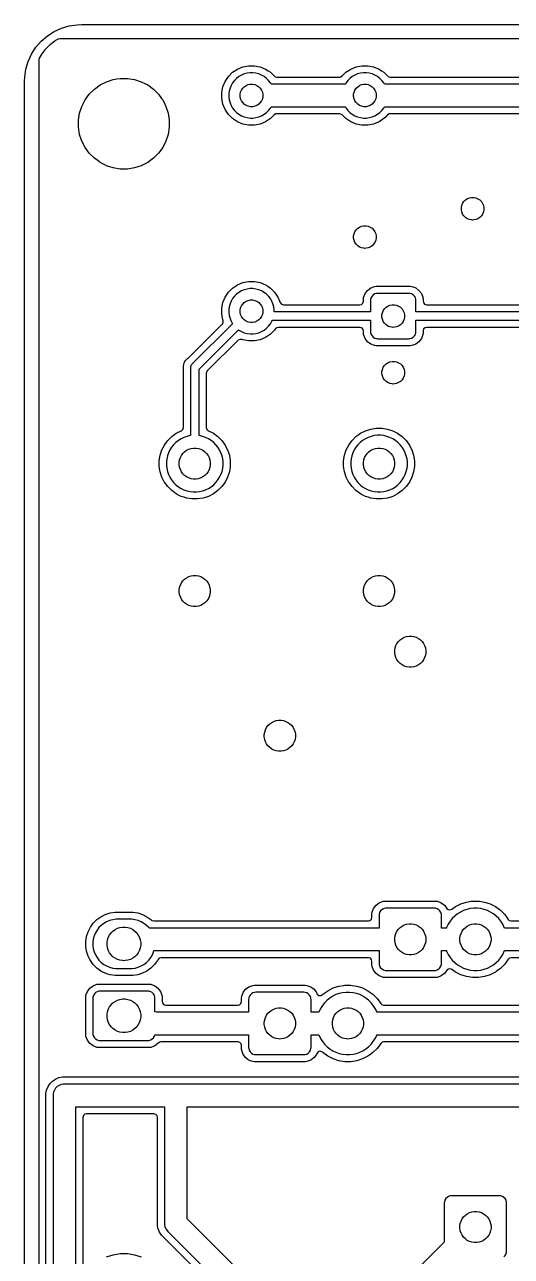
# Model space of a CAD drawing. Header units: millimetres. Extents: x 0 to 90, y 0 to 72.
# Drawn here: x 0 to 17.16, y 28.5 to 72 of the extents above; entities that cross this region are included whole.
import ezdxf

# ---------------------------------------------------------------- set-up
doc = ezdxf.new("R2010")
doc.units = ezdxf.units.MM
doc.layers.add('ABLATE', color=1, linetype='CONTINUOUS')

msp = doc.modelspace()

# ---------------------------------------------------------------- linework, layer by layer
at = {"layer": 'ABLATE'}
for points in [[(0, 2), (0, 70), (0.0025, 70.1429), (0.0432, 70.4257), (0.1237, 70.6998), (0.2424, 70.9597), (0.3969, 71.2001), (0.584, 71.416), (0.7999, 71.6031), (1.0403, 71.7576), (1.3002, 71.8763), (1.5743, 71.9568), (1.8571, 71.9975), (2, 72), (88, 72)], [(19.876, 71.5), (1.2416, 71.5), (1.1821, 71.4848), (1.089, 71.434), (1.0741, 71.4244), (0.8942, 71.2897), (0.8808, 71.2781), (0.7219, 71.1192), (0.7103, 71.1058), (0.5756, 70.9259), (0.566, 70.911), (0.5152, 70.8179), (0.5, 70.7584), (0.5, 68.626), (0.5, 1.2416)], [(18.5255, 68.8495), (12.8865, 68.8495), (12.8601, 68.8467), (12.7988, 68.8132), (12.7111, 68.7255), (12.6697, 68.684), (12.4976, 68.5691), (12.3064, 68.4899), (12.1035, 68.4495), (12.1035, 68.4495), (11.8965, 68.4495), (11.8965, 68.4495), (11.8965, 68.4495), (11.6936, 68.4899), (11.5024, 68.5691), (11.3303, 68.684), (11.3303, 68.684), (11.2012, 68.8132), (11.1805, 68.8298), (11.1135, 68.8495), (8.8865, 68.8495), (8.8601, 68.8467), (8.7988, 68.8132), (8.7111, 68.7255), (8.6697, 68.684), (8.4976, 68.5691), (8.3064, 68.4899), (8.1035, 68.4495), (8.1035, 68.4495), (7.8965, 68.4495), (7.8965, 68.4495), (7.8965, 68.4495), (7.6936, 68.4899), (7.5024, 68.5691), (7.3303, 68.684), (7.3303, 68.684), (7.184, 68.8303), (7.0691, 69.0024), (6.9899, 69.1936), (6.9899, 69.1936), (6.9495, 69.3965), (6.9495, 69.6035), (6.9899, 69.8064), (6.9899, 69.8064), (7.0691, 69.9976), (7.184, 70.1697), (7.3303, 70.316), (7.5024, 70.4309), (7.6936, 70.5101), (7.6936, 70.5101), (7.8965, 70.5505), (7.8965, 70.5505), (8.1035, 70.5505), (8.1035, 70.5505), (8.3064, 70.5101), (8.3064, 70.5101), (8.4976, 70.4309), (8.5836, 70.3735), (8.6697, 70.316), (8.7988, 70.1868), (8.8195, 70.1702), (8.8865, 70.1505), (11.1135, 70.1505), (11.1399, 70.1533), (11.2012, 70.1868), (11.3303, 70.316), (11.3303, 70.316), (11.5024, 70.4309), (11.6936, 70.5101), (11.6936, 70.5101), (11.8965, 70.5505), (11.8965, 70.5505), (12.1035, 70.5505), (12.1035, 70.5505), (12.3064, 70.5101), (12.3064, 70.5101), (12.4976, 70.4309), (12.5836, 70.3735), (12.6697, 70.316), (12.7988, 70.1868), (12.8195, 70.1702), (12.8865, 70.1505), (19.3641, 70.1505)], [(19.3, 69.9), (12.6908, 69.9), (12.6652, 69.9445), (12.6015, 70.0275), (12.5275, 70.1015), (12.4445, 70.1652), (12.3538, 70.2175), (12.2572, 70.2575), (12.1561, 70.2846), (12.0523, 70.2983), (11.9477, 70.2983), (11.8439, 70.2846), (11.7428, 70.2575), (11.6462, 70.2175), (11.5555, 70.1652), (11.4725, 70.1015), (11.3985, 70.0275), (11.3348, 69.9445), (11.3092, 69.9), (8.6908, 69.9), (8.6652, 69.9445), (8.6015, 70.0275), (8.5275, 70.1015), (8.4445, 70.1652), (8.3538, 70.2175), (8.2572, 70.2575), (8.1561, 70.2846), (8.0523, 70.2983), (7.9477, 70.2983), (7.8439, 70.2846), (7.7428, 70.2575), (7.6462, 70.2175), (7.5555, 70.1652), (7.4725, 70.1015), (7.3985, 70.0275), (7.3348, 69.9445), (7.2825, 69.8538), (7.2425, 69.7572), (7.2154, 69.6561), (7.2017, 69.5523), (7.2017, 69.4477), (7.2154, 69.3439), (7.2425, 69.2428), (7.2825, 69.1462), (7.3348, 69.0555), (7.3985, 68.9725), (7.4725, 68.8985), (7.5555, 68.8348), (7.6462, 68.7825), (7.7428, 68.7425), (7.8439, 68.7154), (7.9477, 68.7017), (8.0523, 68.7017), (8.1561, 68.7154), (8.2572, 68.7425), (8.3538, 68.7825), (8.4445, 68.8348), (8.5275, 68.8985), (8.6015, 68.9725), (8.6652, 69.0555), (8.6908, 69.1), (11.3092, 69.1), (11.3348, 69.0555), (11.3985, 68.9725), (11.4725, 68.8985), (11.5555, 68.8348), (11.6462, 68.7825), (11.7428, 68.7425), (11.8439, 68.7154), (11.9477, 68.7017), (12.0523, 68.7017), (12.1561, 68.7154), (12.2572, 68.7425), (12.3538, 68.7825), (12.4445, 68.8348), (12.5275, 68.8985), (12.6015, 68.9725), (12.6652, 69.0555), (12.6908, 69.1), (18.9, 69.1)], [(34.133, 61.3095), (14.1745, 61.3095), (14.123, 61.2983), (14.0702, 61.2525), (14.0505, 61.1855), (14.0505, 61.1121), (14.0441, 61.0525), (13.9938, 60.9177), (13.9075, 60.8025), (13.7923, 60.7162), (13.6575, 60.6659), (13.5979, 60.6595), (12.4021, 60.6595), (12.3494, 60.6652), (12.3425, 60.6659), (12.3425, 60.6659), (12.2077, 60.7162), (12.2077, 60.7162), (12.0925, 60.8025), (12.0925, 60.8025), (12.0062, 60.9177), (12.0062, 60.9177), (11.9559, 61.0525), (11.9495, 61.1121), (11.9495, 61.1855), (11.9383, 61.237), (11.8925, 61.2898), (11.8255, 61.3095), (8.9485, 61.3095), (8.899, 61.2992), (8.8454, 61.2544), (8.8401, 61.2465), (8.816, 61.2103), (8.6697, 61.064), (8.4976, 60.9491), (8.3064, 60.8699), (8.1035, 60.8295), (8.1035, 60.8295), (7.8965, 60.8295), (7.8965, 60.8295), (7.8965, 60.8295), (7.8406, 60.8406), (7.6936, 60.8699), (7.6677, 60.8806), (7.6642, 60.882), (7.5945, 60.8873), (7.533, 60.8541), (6.4373, 59.7693), (6.4202, 59.7482), (6.4005, 59.6812), (6.4005, 57.7747), (6.4006, 57.7703), (6.4226, 57.704), (6.4757, 57.6612), (6.4757, 57.6611), (6.4761, 57.6609), (6.477, 57.6601), (6.48, 57.6589), (6.6554, 57.5695), (6.8146, 57.4538), (6.9538, 57.3146), (7.0695, 57.1554), (7.1117, 57.0725), (7.1589, 56.98), (7.2197, 56.7928), (7.2505, 56.5984), (7.2505, 56.4016), (7.2197, 56.2072), (7.1589, 56.02), (7.0695, 55.8446), (6.9538, 55.6854), (6.8146, 55.5462), (6.6554, 55.4305), (6.48, 55.3411), (6.2928, 55.2803), (6.0984, 55.2495), (5.9016, 55.2495), (5.9016, 55.2495), (5.7072, 55.2803), (5.6203, 55.3085), (5.52, 55.3411), (5.52, 55.3411), (5.52, 55.3411), (5.3794, 55.4127), (5.3446, 55.4305), (5.1854, 55.5462), (5.0462, 55.6854), (4.9305, 55.8446), (4.9225, 55.8603), (4.8411, 56.02), (4.7803, 56.2072), (4.7495, 56.4016), (4.7495, 56.5984), (4.7803, 56.7928), (4.8411, 56.98), (4.9305, 57.1554), (5.0408, 57.3073), (5.0462, 57.3146), (5.0462, 57.3146), (5.0462, 57.3146), (5.1854, 57.4538), (5.1854, 57.4538), (5.1854, 57.4538), (5.2537, 57.5035), (5.3446, 57.5695), (5.52, 57.6589), (5.523, 57.6601), (5.527, 57.6619), (5.5798, 57.7076), (5.5995, 57.7747), (5.5995, 59.8394), (5.5992, 59.844), (5.5995, 59.9006), (5.5995, 59.9012), (5.5995, 59.9528), (5.5996, 59.9533), (5.5997, 59.954), (5.5998, 59.9547), (5.6133, 60.0044), (5.6135, 60.005), (5.6268, 60.0546), (5.627, 60.0552), (5.6273, 60.0558), (5.6275, 60.0564), (5.6336, 60.0668), (5.6428, 60.0825), (5.6536, 60.1009), (5.6539, 60.1015), (5.6795, 60.146), (5.6799, 60.1464), (5.6803, 60.147), (5.6807, 60.1475), (5.7174, 60.1838), (5.7178, 60.1842), (5.7578, 60.2242), (5.7613, 60.2272), (6.9689, 61.4227), (6.9724, 61.4264), (7.0037, 61.4888), (6.9962, 61.5583), (6.9899, 61.5736), (6.9899, 61.5736), (6.9495, 61.7765), (6.9495, 61.9835), (6.9899, 62.1864), (6.9899, 62.1864), (7.0691, 62.3776), (7.184, 62.5497), (7.3303, 62.696), (7.5024, 62.8109), (7.6936, 62.8901), (7.6936, 62.8901), (7.8965, 62.9305), (7.8965, 62.9305), (8.1035, 62.9305), (8.1035, 62.9305), (8.3064, 62.8901), (8.3064, 62.8901), (8.4976, 62.8109), (8.5731, 62.7605), (8.6697, 62.696), (8.816, 62.5497), (8.9309, 62.3776), (9.0099, 62.187), (9.0116, 62.183), (9.0574, 62.1302), (9.1244, 62.1105), (11.8255, 62.1105), (11.877, 62.1217), (11.9298, 62.1675), (11.9495, 62.2345), (11.9495, 62.3079), (11.9495, 62.3079), (11.9518, 62.3295), (11.9559, 62.3675), (12.0062, 62.5023), (12.0062, 62.5023), (12.0925, 62.6175), (12.0925, 62.6175), (12.2077, 62.7038), (12.2077, 62.7038), (12.3425, 62.7541), (12.4021, 62.7605), (12.4021, 62.7605), (13.5979, 62.7605), (13.5979, 62.7605), (13.5979, 62.7605), (13.5979, 62.7605), (13.6575, 62.7541), (13.6575, 62.7541), (13.7923, 62.7038), (13.7923, 62.7038), (13.9075, 62.6175), (13.9075, 62.6175), (13.9938, 62.5023), (13.9938, 62.5023), (14.0403, 62.3776), (14.0441, 62.3675), (14.0505, 62.3079), (14.0505, 62.3079), (14.0505, 62.3079), (14.0505, 62.2345), (14.0617, 62.183), (14.1075, 62.1302), (14.1745, 62.1105), (19.0787, 62.1105)], [(34.5, 61.86), (13.8, 61.86), (13.8, 62.26), (13.7969, 62.2991), (13.7794, 62.3593), (13.7475, 62.4132), (13.7032, 62.4575), (13.6493, 62.4894), (13.5891, 62.5069), (13.55, 62.51), (12.45, 62.51), (12.4109, 62.5069), (12.3507, 62.4894), (12.2968, 62.4575), (12.2525, 62.4132), (12.2206, 62.3593), (12.2031, 62.2991), (12.2, 62.26), (12.2, 61.86), (8.7983, 61.86), (8.7983, 61.9323), (8.7846, 62.0361), (8.7575, 62.1372), (8.7175, 62.2338), (8.6652, 62.3245), (8.6015, 62.4075), (8.5275, 62.4815), (8.4445, 62.5452), (8.3538, 62.5975), (8.2572, 62.6375), (8.1561, 62.6646), (8.0523, 62.6783), (7.9477, 62.6783), (7.8439, 62.6646), (7.7428, 62.6375), (7.6462, 62.5975), (7.5555, 62.5452), (7.4725, 62.4815), (7.3985, 62.4075), (7.3348, 62.3245), (7.2825, 62.2338), (7.2425, 62.1372), (7.2154, 62.0361), (7.2017, 61.9323), (7.2017, 61.8277), (7.2154, 61.7239), (7.2425, 61.6228), (7.2825, 61.5262), (7.3348, 61.4355), (7.3361, 61.4338), (5.8945, 60.0066), (5.8815, 59.9919), (5.8813, 59.9916), (5.881, 59.9913), (5.8714, 59.9747), (5.8617, 59.9581), (5.8616, 59.9577), (5.8614, 59.9574), (5.8564, 59.9388), (5.8514, 59.9203), (5.8514, 59.9199), (5.8513, 59.9196), (5.85, 59.9), (5.85, 57.4878), (5.8325, 57.4859), (5.7232, 57.4609), (5.6173, 57.4239), (5.5163, 57.3752), (5.4213, 57.3156), (5.3337, 57.2456), (5.2544, 57.1663), (5.1844, 57.0787), (5.1248, 56.9837), (5.0761, 56.8827), (5.0391, 56.7768), (5.0141, 56.6675), (5.0016, 56.5561), (5.0016, 56.4439), (5.0141, 56.3325), (5.0391, 56.2232), (5.0761, 56.1173), (5.1248, 56.0163), (5.1844, 55.9213), (5.2544, 55.8337), (5.3337, 55.7544), (5.4213, 55.6844), (5.5163, 55.6248), (5.6173, 55.5761), (5.7232, 55.5391), (5.8325, 55.5141), (5.9439, 55.5016), (6.0561, 55.5016), (6.1675, 55.5141), (6.2768, 55.5391), (6.3827, 55.5761), (6.4837, 55.6248), (6.5787, 55.6844), (6.6663, 55.7544), (6.7456, 55.8337), (6.8156, 55.9213), (6.8752, 56.0163), (6.9239, 56.1173), (6.9609, 56.2232), (6.9859, 56.3325), (6.9984, 56.4439), (6.9984, 56.5561), (6.9859, 56.6675), (6.9609, 56.7768), (6.9239, 56.8827), (6.8752, 56.9837), (6.8156, 57.0787), (6.7456, 57.1663), (6.6663, 57.2456), (6.5787, 57.3156), (6.4837, 57.3752), (6.3827, 57.4239), (6.2768, 57.4609), (6.1675, 57.4859), (6.15, 57.4878), (6.15, 59.8374), (7.5475, 61.221), (7.5555, 61.2148), (7.6462, 61.1625), (7.7428, 61.1225), (7.8439, 61.0954), (7.9477, 61.0817), (8.0523, 61.0817), (8.1561, 61.0954), (8.2572, 61.1225), (8.3538, 61.1625), (8.4445, 61.2148), (8.5275, 61.2785), (8.6015, 61.3525), (8.6652, 61.4355), (8.7175, 61.5262), (8.7315, 61.56), (12.2, 61.56), (12.2, 61.16), (12.2031, 61.1209), (12.2206, 61.0607), (12.2525, 61.0068), (12.2968, 60.9625), (12.3507, 60.9306), (12.4109, 60.9131), (12.45, 60.91), (13.55, 60.91), (13.5891, 60.9131), (13.6493, 60.9306), (13.7032, 60.9625), (13.7475, 61.0068), (13.7794, 61.0607), (13.7969, 61.1209), (13.8, 61.16), (13.8, 61.56), (34.5, 61.56)], [(26.6855, 39.0495), (17.1596, 39.0495), (17.1057, 39.0372), (17.0593, 38.9951), (17.0579, 38.9961), (16.9301, 38.8202), (16.9301, 38.8202), (16.9301, 38.8202), (16.7798, 38.6699), (16.7798, 38.6699), (16.7798, 38.6699), (16.6298, 38.5609), (16.6078, 38.5449), (16.4184, 38.4484), (16.2162, 38.3828), (16.0063, 38.3495), (16.0063, 38.3495), (15.7937, 38.3495), (15.7937, 38.3495), (15.5838, 38.3828), (15.3816, 38.4484), (15.1922, 38.5449), (15.1801, 38.5537), (15.0674, 38.6356), (15.0209, 38.6565), (14.9512, 38.6515), (14.8952, 38.6096), (14.8938, 38.6077), (14.8938, 38.6077), (14.8075, 38.4925), (14.6923, 38.4062), (14.5575, 38.3559), (14.4979, 38.3495), (14.4979, 38.3495), (12.7021, 38.3495), (12.7021, 38.3495), (12.6425, 38.3559), (12.5705, 38.3828), (12.5077, 38.4062), (12.5077, 38.4062), (12.3925, 38.4925), (12.3062, 38.6077), (12.3062, 38.6077), (12.3062, 38.6077), (12.2559, 38.7425), (12.2559, 38.7425), (12.2495, 38.8021), (12.2495, 38.8021), (12.2495, 38.9255), (12.2383, 38.977), (12.1925, 39.0298), (12.1255, 39.0495), (4.8086, 39.0495), (4.7461, 39.0326), (4.6981, 38.9818), (4.6833, 38.9527), (4.5797, 38.81), (4.455, 38.6853), (4.3123, 38.5817), (4.1551, 38.5016), (3.9916, 38.4484), (3.9874, 38.4471), (3.8132, 38.4195), (3.1868, 38.4195), (3.1868, 38.4195), (3.0126, 38.4471), (2.9348, 38.4724), (2.8449, 38.5016), (2.8449, 38.5016), (2.8449, 38.5016), (2.7598, 38.545), (2.6877, 38.5817), (2.545, 38.6853), (2.4203, 38.81), (2.3167, 38.9527), (2.2966, 38.9922), (2.2366, 39.1099), (2.1821, 39.2776), (2.1545, 39.4518), (2.1545, 39.6282), (2.1821, 39.8024), (2.2366, 39.9701), (2.3167, 40.1273), (2.4203, 40.27), (2.545, 40.3947), (2.6877, 40.4983), (2.8449, 40.5784), (3.0126, 40.6329), (3.1868, 40.6605), (3.1868, 40.6605), (3.8132, 40.6605), (3.8132, 40.6605), (3.9874, 40.6329), (4.1551, 40.5784), (4.3123, 40.4983), (4.455, 40.3947), (4.455, 40.3947), (4.4628, 40.3868), (4.4835, 40.3702), (4.5505, 40.3505), (12.1255, 40.3505), (12.177, 40.3617), (12.2298, 40.4075), (12.2495, 40.4745), (12.2495, 40.5979), (12.2495, 40.5979), (12.2559, 40.6575), (12.2559, 40.6575), (12.3062, 40.7923), (12.3062, 40.7923), (12.3925, 40.9075), (12.5077, 40.9938), (12.5077, 40.9938), (12.6425, 41.0441), (12.6425, 41.0441), (12.7021, 41.0505), (12.7021, 41.0505), (12.7021, 41.0505), (14.4979, 41.0505), (14.4979, 41.0505), (14.4979, 41.0505), (14.5575, 41.0441), (14.5575, 41.0441), (14.6923, 40.9938), (14.6923, 40.9938), (14.8075, 40.9075), (14.8952, 40.7904), (14.9335, 40.7567), (15.0016, 40.7409), (15.0674, 40.7644), (15.1922, 40.8551), (15.3816, 40.9516), (15.5838, 41.0172), (15.7532, 41.0441), (15.7937, 41.0505), (16.0063, 41.0505), (16.0468, 41.0441), (16.2162, 41.0172), (16.2162, 41.0172), (16.2162, 41.0172), (16.4184, 40.9516), (16.4184, 40.9516), (16.4184, 40.9516), (16.6078, 40.855), (16.7798, 40.7301), (16.9301, 40.5798), (17.0579, 40.4039), (17.0589, 40.4046), (17.0926, 40.3702), (17.1596, 40.3505), (27.5241, 40.3505)], [(27.46, 40.1), (16.9236, 40.1), (16.9163, 40.121), (16.8627, 40.2321), (16.7971, 40.3365), (16.7202, 40.433), (16.633, 40.5202), (16.5365, 40.5971), (16.4321, 40.6627), (16.321, 40.7163), (16.2045, 40.757), (16.0843, 40.7845), (15.9617, 40.7983), (15.8383, 40.7983), (15.7157, 40.7845), (15.5955, 40.757), (15.479, 40.7163), (15.3679, 40.6627), (15.2635, 40.5971), (15.167, 40.5202), (15.0798, 40.433), (15.0029, 40.3365), (14.9373, 40.2321), (14.8837, 40.121), (14.8764, 40.1), (14.7, 40.1), (14.7, 40.55), (14.6969, 40.5891), (14.6794, 40.6493), (14.6475, 40.7032), (14.6032, 40.7475), (14.5493, 40.7794), (14.4891, 40.7969), (14.45, 40.8), (12.75, 40.8), (12.7109, 40.7969), (12.6507, 40.7794), (12.5968, 40.7475), (12.5525, 40.7032), (12.5206, 40.6493), (12.5031, 40.5891), (12.5, 40.55), (12.5, 40.1), (4.3896, 40.1), (4.3791, 40.1136), (4.2986, 40.1941), (4.2083, 40.2634), (4.1098, 40.3203), (4.0047, 40.3638), (3.8947, 40.3933), (3.7819, 40.4081), (3.725, 40.41), (3.275, 40.41), (3.2181, 40.4081), (3.1053, 40.3933), (2.9953, 40.3638), (2.8902, 40.3203), (2.7917, 40.2634), (2.7014, 40.1941), (2.6209, 40.1136), (2.5516, 40.0233), (2.4947, 39.9248), (2.4512, 39.8197), (2.4217, 39.7097), (2.4069, 39.5969), (2.4069, 39.4831), (2.4217, 39.3703), (2.4512, 39.2603), (2.4947, 39.1552), (2.5516, 39.0567), (2.6209, 38.9664), (2.7014, 38.8859), (2.7917, 38.8166), (2.8902, 38.7597), (2.9953, 38.7162), (3.1053, 38.6867), (3.2181, 38.6719), (3.275, 38.67), (3.725, 38.67), (3.7819, 38.6719), (3.8947, 38.6867), (4.0047, 38.7162), (4.1098, 38.7597), (4.2083, 38.8166), (4.2986, 38.8859), (4.3791, 38.9664), (4.4484, 39.0567), (4.5053, 39.1552), (4.5488, 39.2603), (4.5595, 39.3), (12.5, 39.3), (12.5, 38.85), (12.5031, 38.8109), (12.5206, 38.7507), (12.5525, 38.6968), (12.5968, 38.6525), (12.6507, 38.6206), (12.7109, 38.6031), (12.75, 38.6), (14.45, 38.6), (14.4891, 38.6031), (14.5493, 38.6206), (14.6032, 38.6525), (14.6475, 38.6968), (14.6794, 38.7507), (14.6969, 38.8109), (14.7, 38.85), (14.7, 39.3), (14.8764, 39.3), (14.8837, 39.279), (14.9373, 39.1679), (15.0029, 39.0635), (15.0798, 38.967), (15.167, 38.8798), (15.2635, 38.8029), (15.3679, 38.7373), (15.479, 38.6837), (15.5955, 38.643), (15.7157, 38.6155), (15.8383, 38.6017), (15.9617, 38.6017), (16.0843, 38.6155), (16.2045, 38.643), (16.321, 38.6837), (16.4321, 38.7373), (16.5365, 38.8029), (16.633, 38.8798), (16.7202, 38.967), (16.7971, 39.0635), (16.8627, 39.1679), (16.9163, 39.279), (16.9236, 39.3), (27.06, 39.3)], [(23.9073, 36.0795), (12.6596, 36.0795), (12.6057, 36.0672), (12.5593, 36.0251), (12.5579, 36.0261), (12.4301, 35.8502), (12.4301, 35.8502), (12.4301, 35.8502), (12.2798, 35.6999), (12.2798, 35.6999), (12.2798, 35.6999), (12.1744, 35.6234), (12.1078, 35.5749), (11.9184, 35.4784), (11.7162, 35.4128), (11.5063, 35.3795), (11.5063, 35.3795), (11.2937, 35.3795), (11.2937, 35.3795), (11.0838, 35.4128), (10.8816, 35.4784), (10.6922, 35.5749), (10.6922, 35.575), (10.6922, 35.575), (10.5202, 35.6999), (10.5086, 35.7115), (10.4804, 35.7326), (10.4121, 35.7475), (10.3466, 35.723), (10.3048, 35.6671), (10.2938, 35.6377), (10.2075, 35.5225), (10.0923, 35.4362), (9.9575, 35.3859), (9.8979, 35.3795), (9.8979, 35.3795), (8.1021, 35.3795), (8.1021, 35.3795), (8.0425, 35.3859), (7.933, 35.4268), (7.9077, 35.4362), (7.9077, 35.4362), (7.8887, 35.4504), (7.7925, 35.5225), (7.7062, 35.6377), (7.7062, 35.6377), (7.7062, 35.6377), (7.6559, 35.7725), (7.6559, 35.7725), (7.6495, 35.8321), (7.6495, 35.8321), (7.6495, 35.9555), (7.6383, 36.007), (7.5925, 36.0598), (7.5255, 36.0795), (4.8073, 36.0795), (4.764, 36.0717), (4.7081, 36.0298), (4.7025, 36.0225), (4.5873, 35.9362), (4.4525, 35.8859), (4.3929, 35.8795), (2.6071, 35.8795), (2.5544, 35.8852), (2.5475, 35.8859), (2.5475, 35.8859), (2.4127, 35.9362), (2.4127, 35.9362), (2.2975, 36.0225), (2.2975, 36.0225), (2.2112, 36.1377), (2.2112, 36.1377), (2.1609, 36.2725), (2.1545, 36.3321), (2.1545, 36.3321), (2.1545, 37.6679), (2.1545, 37.6679), (2.1566, 37.6875), (2.1609, 37.7275), (2.2112, 37.8623), (2.2112, 37.8623), (2.2975, 37.9775), (2.2975, 37.9775), (2.4127, 38.0638), (2.4127, 38.0638), (2.5475, 38.1141), (2.6071, 38.1205), (2.6071, 38.1205), (4.3929, 38.1205), (4.3929, 38.1205), (4.3929, 38.1205), (4.3929, 38.1205), (4.4525, 38.1141), (4.4525, 38.1141), (4.5873, 38.0638), (4.5873, 38.0638), (4.7025, 37.9775), (4.7025, 37.9775), (4.7888, 37.8623), (4.7888, 37.8623), (4.8269, 37.7601), (4.8391, 37.7275), (4.8455, 37.6679), (4.8455, 37.6679), (4.8455, 37.6679), (4.8455, 37.5045), (4.8567, 37.453), (4.9025, 37.4002), (4.9695, 37.3805), (7.5255, 37.3805), (7.577, 37.3917), (7.6298, 37.4375), (7.6495, 37.5045), (7.6495, 37.6279), (7.6495, 37.6279), (7.6559, 37.6875), (7.6559, 37.6875), (7.7062, 37.8223), (7.7062, 37.8223), (7.7925, 37.9375), (7.9077, 38.0238), (7.9077, 38.0238), (8.0425, 38.0741), (8.0425, 38.0741), (8.1021, 38.0805), (8.1021, 38.0805), (8.1021, 38.0805), (9.8979, 38.0805), (9.8979, 38.0805), (9.8979, 38.0805), (9.9575, 38.0741), (9.9575, 38.0741), (10.0923, 38.0238), (10.0923, 38.0238), (10.0923, 38.0238), (10.2075, 37.9375), (10.254, 37.8755), (10.2938, 37.8223), (10.2938, 37.8223), (10.3048, 37.7929), (10.3217, 37.7619), (10.3776, 37.72), (10.4473, 37.7151), (10.5086, 37.7485), (10.5202, 37.7601), (10.6922, 37.885), (10.8816, 37.9816), (11.0838, 38.0472), (11.2532, 38.0741), (11.2937, 38.0805), (11.5063, 38.0805), (11.5468, 38.0741), (11.7162, 38.0472), (11.7162, 38.0472), (11.7162, 38.0472), (11.9184, 37.9816), (11.9184, 37.9816), (11.9184, 37.9816), (12.1078, 37.885), (12.2798, 37.7601), (12.4301, 37.6098), (12.5579, 37.4339), (12.5589, 37.4346), (12.5926, 37.4002), (12.6596, 37.3805), (23.9073, 37.3805)], [(24.1139, 37.13), (12.4236, 37.13), (12.4163, 37.151), (12.3627, 37.2621), (12.2971, 37.3665), (12.2202, 37.463), (12.133, 37.5502), (12.0365, 37.6271), (11.9321, 37.6927), (11.821, 37.7463), (11.7045, 37.787), (11.5843, 37.8145), (11.4617, 37.8283), (11.3383, 37.8283), (11.2157, 37.8145), (11.0955, 37.787), (10.979, 37.7463), (10.8679, 37.6927), (10.7635, 37.6271), (10.667, 37.5502), (10.5798, 37.463), (10.5029, 37.3665), (10.4373, 37.2621), (10.3837, 37.151), (10.3764, 37.13), (10.1, 37.13), (10.1, 37.58), (10.0969, 37.6191), (10.0794, 37.6793), (10.0475, 37.7332), (10.0032, 37.7775), (9.9493, 37.8094), (9.8891, 37.8269), (9.85, 37.83), (8.15, 37.83), (8.1109, 37.8269), (8.0507, 37.8094), (7.9968, 37.7775), (7.9525, 37.7332), (7.9206, 37.6793), (7.9031, 37.6191), (7.9, 37.58), (7.9, 37.13), (4.6484, 37.13), (4.595, 37.1431), (4.595, 37.62), (4.5919, 37.6591), (4.5744, 37.7193), (4.5425, 37.7732), (4.4982, 37.8175), (4.4443, 37.8494), (4.3841, 37.8669), (4.345, 37.87), (2.655, 37.87), (2.6159, 37.8669), (2.5557, 37.8494), (2.5018, 37.8175), (2.4575, 37.7732), (2.4256, 37.7193), (2.4081, 37.6591), (2.405, 37.62), (2.405, 36.38), (2.4081, 36.3409), (2.4256, 36.2807), (2.4575, 36.2268), (2.5018, 36.1825), (2.5557, 36.1506), (2.6159, 36.1331), (2.655, 36.13), (4.345, 36.13), (4.3841, 36.1331), (4.4443, 36.1506), (4.4982, 36.1825), (4.5425, 36.2268), (4.5744, 36.2807), (4.5889, 36.3305), (4.6, 36.33), (7.9, 36.33), (7.9, 35.88), (7.9031, 35.8409), (7.9206, 35.7807), (7.9525, 35.7268), (7.9968, 35.6825), (8.0507, 35.6506), (8.1109, 35.6331), (8.15, 35.63), (9.85, 35.63), (9.8891, 35.6331), (9.9493, 35.6506), (10.0032, 35.6825), (10.0475, 35.7268), (10.0794, 35.7807), (10.0969, 35.8409), (10.1, 35.88), (10.1, 36.33), (10.3764, 36.33), (10.3837, 36.309), (10.4373, 36.1979), (10.5029, 36.0935), (10.5798, 35.997), (10.667, 35.9098), (10.7635, 35.8329), (10.8679, 35.7673), (10.979, 35.7137), (11.0955, 35.673), (11.2157, 35.6455), (11.3383, 35.6317), (11.4617, 35.6317), (11.5843, 35.6455), (11.7045, 35.673), (11.821, 35.7137), (11.9321, 35.7673), (12.0365, 35.8329), (12.133, 35.9098), (12.2202, 35.997), (12.2971, 36.0935), (12.3627, 36.1979), (12.4163, 36.309), (12.4236, 36.33), (24.1139, 36.33)], [(0.7495, 11.4359), (0.7495, 34.2541), (0.7495, 34.2541), (0.7745, 34.3797), (0.7745, 34.3797), (0.8235, 34.4981), (0.8235, 34.4981), (0.8947, 34.6047), (0.8947, 34.6047), (0.9853, 34.6953), (0.9853, 34.6953), (1.0919, 34.7665), (1.0919, 34.7665), (1.2103, 34.8155), (1.2103, 34.8155), (1.3359, 34.8405), (18.1135, 34.8405)], [(18.3092, 34.59), (1.4, 34.59), (1.3608, 34.5881), (1.2839, 34.5728), (1.2114, 34.5428), (1.1462, 34.4992), (1.0908, 34.4438), (1.0472, 34.3786), (1.0172, 34.3061), (1.0019, 34.2292), (1, 34.19), (1, 11.5)], [(1.8, 11.9), (1.8, 33.79), (4.9299, 33.79), (4.9299, 29.6701), (4.9318, 29.6309), (4.9471, 29.554), (4.9771, 29.4815), (5.0207, 29.4163), (5.0471, 29.3873), (7.2287, 27.2057)], [(6.9132, 27.1669), (4.8246, 29.2554), (4.8246, 29.2554), (4.823, 29.2578), (4.7534, 29.362), (4.7044, 29.4804), (4.7, 29.5024), (4.6794, 29.606), (4.6794, 33.4155), (4.6682, 33.467), (4.6224, 33.5198), (4.5554, 33.5395), (2.1745, 33.5395), (2.123, 33.5283), (2.0702, 33.4825), (2.0505, 33.4155), (2.0505, 28.1095)], [(7.7943, 27.7713), (5.7299, 29.8358), (5.7299, 33.79), (18.3092, 33.79)], [(16.9032, 28.4925), (16.9475, 28.5368), (16.9794, 28.5907), (16.9969, 28.6509), (17, 28.69), (17, 30.39), (16.9969, 30.4291), (16.9794, 30.4893), (16.9475, 30.5432), (16.9032, 30.5875), (16.8493, 30.6194), (16.7891, 30.6369), (16.75, 30.64), (15.05, 30.64), (15.0109, 30.6369), (14.9507, 30.6194), (14.8968, 30.5875), (14.8525, 30.5432), (14.8206, 30.4893), (14.8031, 30.4291), (14.8, 30.39), (14.8, 29.0057), (12.5, 26.7057)], [(2.8856, 28.4832), (3.1252, 28.5611), (3.3046, 28.5895), (3.374, 28.6005), (3.626, 28.6005), (3.6954, 28.5895), (3.8748, 28.5611), (4.1144, 28.4832)]]:
    msp.add_lwpolyline(points, dxfattribs=at)
for points in [[(3.8748, 70.0611), (4.1144, 69.9832), (4.265, 69.9065), (4.3388, 69.8689), (4.3388, 69.8689), (4.3388, 69.8689), (4.5426, 69.7208), (4.5427, 69.7208), (4.7208, 69.5427), (4.7208, 69.5426), (4.827, 69.3965), (4.8689, 69.3388), (4.9417, 69.1958), (4.9832, 69.1144), (4.9832, 69.1144), (4.9832, 69.1144), (5.0611, 68.8748), (5.1005, 68.626), (5.1005, 68.374), (5.0611, 68.1252), (4.9832, 67.8856), (4.8689, 67.6612), (4.7208, 67.4573), (4.5427, 67.2792), (4.3388, 67.1311), (4.1144, 67.0168), (3.8748, 66.9389), (3.626, 66.8995), (3.626, 66.8995), (3.374, 66.8995), (3.374, 66.8995), (3.1252, 66.9389), (2.8856, 67.0168), (2.8856, 67.0168), (2.8856, 67.0168), (2.8042, 67.0583), (2.6612, 67.1311), (2.6351, 67.15), (2.4574, 67.2792), (2.4573, 67.2792), (2.2792, 67.4573), (2.2792, 67.4574), (2.1311, 67.6612), (2.0168, 67.8856), (1.9389, 68.1252), (1.8995, 68.374), (1.8995, 68.626), (1.9389, 68.8748), (2.0168, 69.1144), (2.1311, 69.3388), (2.2792, 69.5426), (2.2792, 69.5427), (2.4573, 69.7208), (2.4574, 69.7208), (2.6612, 69.8689), (2.8856, 69.9832), (3.1252, 70.0611), (3.2496, 70.0808), (3.374, 70.1005), (3.626, 70.1005)], [(8.0392, 69.8981), (8.1161, 69.8828), (8.1886, 69.8528), (8.2538, 69.8092), (8.3092, 69.7538), (8.3528, 69.6886), (8.3828, 69.6161), (8.3981, 69.5392), (8.3981, 69.4608), (8.3828, 69.3839), (8.3528, 69.3114), (8.3092, 69.2462), (8.2538, 69.1908), (8.1886, 69.1472), (8.1161, 69.1172), (8.0392, 69.1019), (8, 69.1), (7.9608, 69.1019), (7.8839, 69.1172), (7.8114, 69.1472), (7.7462, 69.1908), (7.6908, 69.2462), (7.6472, 69.3114), (7.6172, 69.3839), (7.6019, 69.4608), (7.6019, 69.5392), (7.6172, 69.6161), (7.6472, 69.6886), (7.6908, 69.7538), (7.7462, 69.8092), (7.8114, 69.8528), (7.8839, 69.8828), (7.9608, 69.8981), (8, 69.9)], [(12.0392, 69.8981), (12.1161, 69.8828), (12.1886, 69.8528), (12.2538, 69.8092), (12.3092, 69.7538), (12.3528, 69.6886), (12.3828, 69.6161), (12.3981, 69.5392), (12.3981, 69.4608), (12.3828, 69.3839), (12.3528, 69.3114), (12.3092, 69.2462), (12.2538, 69.1908), (12.1886, 69.1472), (12.1161, 69.1172), (12.0392, 69.1019), (12, 69.1), (11.9608, 69.1019), (11.8839, 69.1172), (11.8114, 69.1472), (11.7462, 69.1908), (11.6908, 69.2462), (11.6472, 69.3114), (11.6172, 69.3839), (11.6019, 69.4608), (11.6019, 69.5392), (11.6172, 69.6161), (11.6472, 69.6886), (11.6908, 69.7538), (11.7462, 69.8092), (11.8114, 69.8528), (11.8839, 69.8828), (11.9608, 69.8981), (12, 69.9)], [(15.8392, 65.8981), (15.9161, 65.8828), (15.9886, 65.8528), (16.0538, 65.8092), (16.1092, 65.7538), (16.1528, 65.6886), (16.1828, 65.6161), (16.1981, 65.5392), (16.1981, 65.4608), (16.1828, 65.3839), (16.1528, 65.3114), (16.1092, 65.2462), (16.0538, 65.1908), (15.9886, 65.1472), (15.9161, 65.1172), (15.8392, 65.1019), (15.8, 65.1), (15.7608, 65.1019), (15.6839, 65.1172), (15.6114, 65.1472), (15.5462, 65.1908), (15.4908, 65.2462), (15.4472, 65.3114), (15.4172, 65.3839), (15.4019, 65.4608), (15.4019, 65.5392), (15.4172, 65.6161), (15.4472, 65.6886), (15.4908, 65.7538), (15.5462, 65.8092), (15.6114, 65.8528), (15.6839, 65.8828), (15.7608, 65.8981), (15.8, 65.9)], [(12.0392, 64.8981), (12.1161, 64.8828), (12.1886, 64.8528), (12.2538, 64.8092), (12.3092, 64.7538), (12.3528, 64.6886), (12.3828, 64.6161), (12.3981, 64.5392), (12.3981, 64.4608), (12.3828, 64.3839), (12.3528, 64.3114), (12.3092, 64.2462), (12.2538, 64.1908), (12.1886, 64.1472), (12.1161, 64.1172), (12.0392, 64.1019), (12, 64.1), (11.9608, 64.1019), (11.8839, 64.1172), (11.8114, 64.1472), (11.7462, 64.1908), (11.6908, 64.2462), (11.6472, 64.3114), (11.6172, 64.3839), (11.6019, 64.4608), (11.6019, 64.5392), (11.6172, 64.6161), (11.6472, 64.6886), (11.6908, 64.7538), (11.7462, 64.8092), (11.8114, 64.8528), (11.8839, 64.8828), (11.9608, 64.8981), (12, 64.9)], [(8.0392, 62.2781), (8.1161, 62.2628), (8.1886, 62.2328), (8.2538, 62.1892), (8.3092, 62.1338), (8.3528, 62.0686), (8.3828, 61.9961), (8.3981, 61.9192), (8.3981, 61.8408), (8.3828, 61.7639), (8.3528, 61.6914), (8.3092, 61.6262), (8.2538, 61.5708), (8.1886, 61.5272), (8.1161, 61.4972), (8.0392, 61.4819), (8, 61.48), (7.9608, 61.4819), (7.8839, 61.4972), (7.8114, 61.5272), (7.7462, 61.5708), (7.6908, 61.6262), (7.6472, 61.6914), (7.6172, 61.7639), (7.6019, 61.8408), (7.6019, 61.9192), (7.6172, 61.9961), (7.6472, 62.0686), (7.6908, 62.1338), (7.7462, 62.1892), (7.8114, 62.2328), (7.8839, 62.2628), (7.9608, 62.2781), (8, 62.28)], [(13.0392, 62.1081), (13.1161, 62.0928), (13.1886, 62.0628), (13.2538, 62.0192), (13.3092, 61.9638), (13.3528, 61.8986), (13.3828, 61.8261), (13.3981, 61.7492), (13.3981, 61.6708), (13.3828, 61.5939), (13.3528, 61.5214), (13.3092, 61.4562), (13.2538, 61.4008), (13.1886, 61.3572), (13.1161, 61.3272), (13.0392, 61.3119), (13, 61.31), (12.9608, 61.3119), (12.8839, 61.3272), (12.8114, 61.3572), (12.7462, 61.4008), (12.6908, 61.4562), (12.6472, 61.5214), (12.6172, 61.5939), (12.6019, 61.6708), (12.6019, 61.7492), (12.6172, 61.8261), (12.6472, 61.8986), (12.6908, 61.9638), (12.7462, 62.0192), (12.8114, 62.0628), (12.8839, 62.0928), (12.9608, 62.1081), (13, 62.11)], [(13.0392, 60.1081), (13.1161, 60.0928), (13.1886, 60.0628), (13.2538, 60.0192), (13.3092, 59.9638), (13.3528, 59.8986), (13.3828, 59.8261), (13.3981, 59.7492), (13.3981, 59.6708), (13.3828, 59.5939), (13.3528, 59.5214), (13.3092, 59.4562), (13.2538, 59.4008), (13.1886, 59.3572), (13.1161, 59.3272), (13.0392, 59.3119), (13, 59.31), (12.9608, 59.3119), (12.8839, 59.3272), (12.8114, 59.3572), (12.7462, 59.4008), (12.6908, 59.4562), (12.6472, 59.5214), (12.6172, 59.5939), (12.6019, 59.6708), (12.6019, 59.7492), (12.6172, 59.8261), (12.6472, 59.8986), (12.6908, 59.9638), (12.7462, 60.0192), (12.8114, 60.0628), (12.8839, 60.0928), (12.9608, 60.1081), (13, 60.11)], [(12.7928, 57.7197), (12.98, 57.6589), (13.1554, 57.5695), (13.3146, 57.4538), (13.4538, 57.3146), (13.5695, 57.1554), (13.6117, 57.0725), (13.6589, 56.98), (13.7197, 56.7928), (13.7505, 56.5984), (13.7505, 56.4016), (13.7197, 56.2072), (13.6589, 56.02), (13.5695, 55.8446), (13.4538, 55.6854), (13.3146, 55.5462), (13.1554, 55.4305), (12.98, 55.3411), (12.7928, 55.2803), (12.5984, 55.2495), (12.4016, 55.2495), (12.4016, 55.2495), (12.2072, 55.2803), (12.1203, 55.3085), (12.02, 55.3411), (12.02, 55.3411), (12.02, 55.3411), (11.8794, 55.4127), (11.8446, 55.4305), (11.6854, 55.5462), (11.5462, 55.6854), (11.4305, 55.8446), (11.4225, 55.8603), (11.3411, 56.02), (11.2803, 56.2072), (11.2495, 56.4016), (11.2495, 56.5984), (11.2803, 56.7928), (11.3411, 56.98), (11.4305, 57.1554), (11.5408, 57.3073), (11.5462, 57.3146), (11.5462, 57.3146), (11.5462, 57.3146), (11.6854, 57.4538), (11.6854, 57.4538), (11.6854, 57.4538), (11.7537, 57.5035), (11.8446, 57.5695), (12.02, 57.6589), (12.2072, 57.7197), (12.4016, 57.7505), (12.4016, 57.7505), (12.5984, 57.7505), (12.5984, 57.7505)], [(12.3325, 57.4859), (12.2232, 57.4609), (12.1173, 57.4239), (12.0163, 57.3752), (11.9213, 57.3156), (11.8337, 57.2456), (11.7544, 57.1663), (11.6844, 57.0787), (11.6248, 56.9837), (11.5761, 56.8827), (11.5391, 56.7768), (11.5141, 56.6675), (11.5016, 56.5561), (11.5016, 56.4439), (11.5141, 56.3325), (11.5391, 56.2232), (11.5761, 56.1173), (11.6248, 56.0163), (11.6844, 55.9213), (11.7544, 55.8337), (11.8337, 55.7544), (11.9213, 55.6844), (12.0163, 55.6248), (12.1173, 55.5761), (12.2232, 55.5391), (12.3325, 55.5141), (12.4439, 55.5016), (12.5561, 55.5016), (12.6675, 55.5141), (12.7768, 55.5391), (12.8827, 55.5761), (12.9837, 55.6248), (13.0787, 55.6844), (13.1663, 55.7544), (13.2456, 55.8337), (13.3156, 55.9213), (13.3752, 56.0163), (13.4239, 56.1173), (13.4609, 56.2232), (13.4859, 56.3325), (13.4984, 56.4439), (13.4984, 56.5561), (13.4859, 56.6675), (13.4609, 56.7768), (13.4239, 56.8827), (13.3752, 56.9837), (13.3156, 57.0787), (13.2456, 57.1663), (13.1663, 57.2456), (13.0787, 57.3156), (12.9837, 57.3752), (12.8827, 57.4239), (12.7768, 57.4609), (12.6675, 57.4859), (12.5561, 57.4984), (12.4439, 57.4984)], [(6.0432, 57.0483), (6.1284, 57.0348), (6.2105, 57.0081), (6.2874, 56.969), (6.3572, 56.9182), (6.4182, 56.8572), (6.469, 56.7874), (6.5081, 56.7105), (6.5348, 56.6284), (6.5483, 56.5432), (6.5483, 56.4568), (6.5348, 56.3716), (6.5081, 56.2895), (6.469, 56.2126), (6.4182, 56.1428), (6.3572, 56.0818), (6.2874, 56.031), (6.2105, 55.9919), (6.1284, 55.9652), (6.0432, 55.9517), (6, 55.95), (5.9568, 55.9517), (5.8716, 55.9652), (5.7895, 55.9919), (5.7126, 56.031), (5.6428, 56.0818), (5.5818, 56.1428), (5.531, 56.2126), (5.4919, 56.2895), (5.4652, 56.3716), (5.4517, 56.4568), (5.4517, 56.5432), (5.4652, 56.6284), (5.4919, 56.7105), (5.531, 56.7874), (5.5818, 56.8572), (5.6428, 56.9182), (5.7126, 56.969), (5.7895, 57.0081), (5.8716, 57.0348), (5.9568, 57.0483), (6, 57.05)], [(12.5432, 57.0483), (12.6284, 57.0348), (12.7105, 57.0081), (12.7874, 56.969), (12.8572, 56.9182), (12.9182, 56.8572), (12.969, 56.7874), (13.0081, 56.7105), (13.0348, 56.6284), (13.0483, 56.5432), (13.0483, 56.4568), (13.0348, 56.3716), (13.0081, 56.2895), (12.969, 56.2126), (12.9182, 56.1428), (12.8572, 56.0818), (12.7874, 56.031), (12.7105, 55.9919), (12.6284, 55.9652), (12.5432, 55.9517), (12.5, 55.95), (12.4568, 55.9517), (12.3716, 55.9652), (12.2895, 55.9919), (12.2126, 56.031), (12.1428, 56.0818), (12.0818, 56.1428), (12.031, 56.2126), (11.9919, 56.2895), (11.9652, 56.3716), (11.9517, 56.4568), (11.9517, 56.5432), (11.9652, 56.6284), (11.9919, 56.7105), (12.031, 56.7874), (12.0818, 56.8572), (12.1428, 56.9182), (12.2126, 56.969), (12.2895, 57.0081), (12.3716, 57.0348), (12.4568, 57.0483), (12.5, 57.05)], [(6.0432, 52.5483), (6.1284, 52.5348), (6.2105, 52.5081), (6.2874, 52.469), (6.3572, 52.4182), (6.4182, 52.3572), (6.469, 52.2874), (6.5081, 52.2105), (6.5348, 52.1284), (6.5483, 52.0432), (6.5483, 51.9568), (6.5348, 51.8716), (6.5081, 51.7895), (6.469, 51.7126), (6.4182, 51.6428), (6.3572, 51.5818), (6.2874, 51.531), (6.2105, 51.4919), (6.1284, 51.4652), (6.0432, 51.4517), (6, 51.45), (5.9568, 51.4517), (5.8716, 51.4652), (5.7895, 51.4919), (5.7126, 51.531), (5.6428, 51.5818), (5.5818, 51.6428), (5.531, 51.7126), (5.4919, 51.7895), (5.4652, 51.8716), (5.4517, 51.9568), (5.4517, 52.0432), (5.4652, 52.1284), (5.4919, 52.2105), (5.531, 52.2874), (5.5818, 52.3572), (5.6428, 52.4182), (5.7126, 52.469), (5.7895, 52.5081), (5.8716, 52.5348), (5.9568, 52.5483), (6, 52.55)], [(12.5432, 52.5483), (12.6284, 52.5348), (12.7105, 52.5081), (12.7874, 52.469), (12.8572, 52.4182), (12.9182, 52.3572), (12.969, 52.2874), (13.0081, 52.2105), (13.0348, 52.1284), (13.0483, 52.0432), (13.0483, 51.9568), (13.0348, 51.8716), (13.0081, 51.7895), (12.969, 51.7126), (12.9182, 51.6428), (12.8572, 51.5818), (12.7874, 51.531), (12.7105, 51.4919), (12.6284, 51.4652), (12.5432, 51.4517), (12.5, 51.45), (12.4568, 51.4517), (12.3716, 51.4652), (12.2895, 51.4919), (12.2126, 51.531), (12.1428, 51.5818), (12.0818, 51.6428), (12.031, 51.7126), (11.9919, 51.7895), (11.9652, 51.8716), (11.9517, 51.9568), (11.9517, 52.0432), (11.9652, 52.1284), (11.9919, 52.2105), (12.031, 52.2874), (12.0818, 52.3572), (12.1428, 52.4182), (12.2126, 52.469), (12.2895, 52.5081), (12.3716, 52.5348), (12.4568, 52.5483), (12.5, 52.55)], [(13.6432, 50.4083), (13.7284, 50.3948), (13.8105, 50.3681), (13.8874, 50.329), (13.9572, 50.2782), (14.0182, 50.2172), (14.069, 50.1474), (14.1081, 50.0705), (14.1348, 49.9884), (14.1483, 49.9032), (14.1483, 49.8168), (14.1348, 49.7316), (14.1081, 49.6495), (14.069, 49.5726), (14.0182, 49.5028), (13.9572, 49.4418), (13.8874, 49.391), (13.8105, 49.3519), (13.7284, 49.3252), (13.6432, 49.3117), (13.6, 49.31), (13.5568, 49.3117), (13.4716, 49.3252), (13.3895, 49.3519), (13.3126, 49.391), (13.2428, 49.4418), (13.1818, 49.5028), (13.131, 49.5726), (13.0919, 49.6495), (13.0652, 49.7316), (13.0517, 49.8168), (13.0517, 49.9032), (13.0652, 49.9884), (13.0919, 50.0705), (13.131, 50.1474), (13.1818, 50.2172), (13.2428, 50.2782), (13.3126, 50.329), (13.3895, 50.3681), (13.4716, 50.3948), (13.5568, 50.4083), (13.6, 50.41)], [(9.0432, 47.4383), (9.1284, 47.4248), (9.2105, 47.3981), (9.2874, 47.359), (9.3572, 47.3082), (9.4182, 47.2472), (9.469, 47.1774), (9.5081, 47.1005), (9.5348, 47.0184), (9.5483, 46.9332), (9.5483, 46.8468), (9.5348, 46.7616), (9.5081, 46.6795), (9.469, 46.6026), (9.4182, 46.5328), (9.3572, 46.4718), (9.2874, 46.421), (9.2105, 46.3819), (9.1284, 46.3552), (9.0432, 46.3417), (9, 46.34), (8.9568, 46.3417), (8.8716, 46.3552), (8.7895, 46.3819), (8.7126, 46.421), (8.6428, 46.4718), (8.5818, 46.5328), (8.531, 46.6026), (8.4919, 46.6795), (8.4652, 46.7616), (8.4517, 46.8468), (8.4517, 46.9332), (8.4652, 47.0184), (8.4919, 47.1005), (8.531, 47.1774), (8.5818, 47.2472), (8.6428, 47.3082), (8.7126, 47.359), (8.7895, 47.3981), (8.8716, 47.4248), (8.9568, 47.4383), (9, 47.44)], [(3.5467, 40.1332), (3.6389, 40.1186), (3.7277, 40.0897), (3.8109, 40.0473), (3.8864, 39.9924), (3.9524, 39.9264), (4.0073, 39.8509), (4.0497, 39.7677), (4.0786, 39.6789), (4.0932, 39.5867), (4.0932, 39.4933), (4.0786, 39.4011), (4.0497, 39.3123), (4.0073, 39.2291), (3.9524, 39.1536), (3.8864, 39.0876), (3.8109, 39.0327), (3.7277, 38.9903), (3.6389, 38.9614), (3.5467, 38.9468), (3.5, 38.945), (3.4533, 38.9468), (3.3611, 38.9614), (3.2723, 38.9903), (3.1891, 39.0327), (3.1136, 39.0876), (3.0476, 39.1536), (2.9927, 39.2291), (2.9503, 39.3123), (2.9214, 39.4011), (2.9068, 39.4933), (2.9068, 39.5867), (2.9214, 39.6789), (2.9503, 39.7677), (2.9927, 39.8509), (3.0476, 39.9264), (3.1136, 39.9924), (3.1891, 40.0473), (3.2723, 40.0897), (3.3611, 40.1186), (3.4533, 40.1332), (3.5, 40.135)], [(13.6432, 40.2483), (13.7284, 40.2348), (13.8105, 40.2081), (13.8874, 40.169), (13.9572, 40.1182), (14.0182, 40.0572), (14.069, 39.9874), (14.1081, 39.9105), (14.1348, 39.8284), (14.1483, 39.7432), (14.1483, 39.6568), (14.1348, 39.5716), (14.1081, 39.4895), (14.069, 39.4126), (14.0182, 39.3428), (13.9572, 39.2818), (13.8874, 39.231), (13.8105, 39.1919), (13.7284, 39.1652), (13.6432, 39.1517), (13.6, 39.15), (13.5568, 39.1517), (13.4716, 39.1652), (13.3895, 39.1919), (13.3126, 39.231), (13.2428, 39.2818), (13.1818, 39.3428), (13.131, 39.4126), (13.0919, 39.4895), (13.0652, 39.5716), (13.0517, 39.6568), (13.0517, 39.7432), (13.0652, 39.8284), (13.0919, 39.9105), (13.131, 39.9874), (13.1818, 40.0572), (13.2428, 40.1182), (13.3126, 40.169), (13.3895, 40.2081), (13.4716, 40.2348), (13.5568, 40.2483), (13.6, 40.25)], [(15.9432, 40.2483), (16.0284, 40.2348), (16.1105, 40.2081), (16.1874, 40.169), (16.2572, 40.1182), (16.3182, 40.0572), (16.369, 39.9874), (16.4081, 39.9105), (16.4348, 39.8284), (16.4483, 39.7432), (16.4483, 39.6568), (16.4348, 39.5716), (16.4081, 39.4895), (16.369, 39.4126), (16.3182, 39.3428), (16.2572, 39.2818), (16.1874, 39.231), (16.1105, 39.1919), (16.0284, 39.1652), (15.9432, 39.1517), (15.9, 39.15), (15.8568, 39.1517), (15.7716, 39.1652), (15.6895, 39.1919), (15.6126, 39.231), (15.5428, 39.2818), (15.4818, 39.3428), (15.431, 39.4126), (15.3919, 39.4895), (15.3652, 39.5716), (15.3517, 39.6568), (15.3517, 39.7432), (15.3652, 39.8284), (15.3919, 39.9105), (15.431, 39.9874), (15.4818, 40.0572), (15.5428, 40.1182), (15.6126, 40.169), (15.6895, 40.2081), (15.7716, 40.2348), (15.8568, 40.2483), (15.9, 40.25)], [(3.5467, 37.5932), (3.6389, 37.5786), (3.7277, 37.5497), (3.8109, 37.5073), (3.8864, 37.4524), (3.9524, 37.3864), (4.0073, 37.3109), (4.0497, 37.2277), (4.0786, 37.1389), (4.0932, 37.0467), (4.0932, 36.9533), (4.0786, 36.8611), (4.0497, 36.7723), (4.0073, 36.6891), (3.9524, 36.6136), (3.8864, 36.5476), (3.8109, 36.4927), (3.7277, 36.4503), (3.6389, 36.4214), (3.5467, 36.4068), (3.5, 36.405), (3.4533, 36.4068), (3.3611, 36.4214), (3.2723, 36.4503), (3.1891, 36.4927), (3.1136, 36.5476), (3.0476, 36.6136), (2.9927, 36.6891), (2.9503, 36.7723), (2.9214, 36.8611), (2.9068, 36.9533), (2.9068, 37.0467), (2.9214, 37.1389), (2.9503, 37.2277), (2.9927, 37.3109), (3.0476, 37.3864), (3.1136, 37.4524), (3.1891, 37.5073), (3.2723, 37.5497), (3.3611, 37.5786), (3.4533, 37.5932), (3.5, 37.595)], [(9.0432, 37.2783), (9.1284, 37.2648), (9.2105, 37.2381), (9.2874, 37.199), (9.3572, 37.1482), (9.4182, 37.0872), (9.469, 37.0174), (9.5081, 36.9405), (9.5348, 36.8584), (9.5483, 36.7732), (9.5483, 36.6868), (9.5348, 36.6016), (9.5081, 36.5195), (9.469, 36.4426), (9.4182, 36.3728), (9.3572, 36.3118), (9.2874, 36.261), (9.2105, 36.2219), (9.1284, 36.1952), (9.0432, 36.1817), (9, 36.18), (8.9568, 36.1817), (8.8716, 36.1952), (8.7895, 36.2219), (8.7126, 36.261), (8.6428, 36.3118), (8.5818, 36.3728), (8.531, 36.4426), (8.4919, 36.5195), (8.4652, 36.6016), (8.4517, 36.6868), (8.4517, 36.7732), (8.4652, 36.8584), (8.4919, 36.9405), (8.531, 37.0174), (8.5818, 37.0872), (8.6428, 37.1482), (8.7126, 37.199), (8.7895, 37.2381), (8.8716, 37.2648), (8.9568, 37.2783), (9, 37.28)], [(11.4432, 37.2783), (11.5284, 37.2648), (11.6105, 37.2381), (11.6874, 37.199), (11.7572, 37.1482), (11.8182, 37.0872), (11.869, 37.0174), (11.9081, 36.9405), (11.9348, 36.8584), (11.9483, 36.7732), (11.9483, 36.6868), (11.9348, 36.6016), (11.9081, 36.5195), (11.869, 36.4426), (11.8182, 36.3728), (11.7572, 36.3118), (11.6874, 36.261), (11.6105, 36.2219), (11.5284, 36.1952), (11.4432, 36.1817), (11.4, 36.18), (11.3568, 36.1817), (11.2716, 36.1952), (11.1895, 36.2219), (11.1126, 36.261), (11.0428, 36.3118), (10.9818, 36.3728), (10.931, 36.4426), (10.8919, 36.5195), (10.8652, 36.6016), (10.8517, 36.6868), (10.8517, 36.7732), (10.8652, 36.8584), (10.8919, 36.9405), (10.931, 37.0174), (10.9818, 37.0872), (11.0428, 37.1482), (11.1126, 37.199), (11.1895, 37.2381), (11.2716, 37.2648), (11.3568, 37.2783), (11.4, 37.28)], [(15.9432, 30.0883), (16.0284, 30.0748), (16.1105, 30.0481), (16.1874, 30.009), (16.2572, 29.9582), (16.3182, 29.8972), (16.369, 29.8274), (16.4081, 29.7505), (16.4348, 29.6684), (16.4483, 29.5832), (16.4483, 29.4968), (16.4348, 29.4116), (16.4081, 29.3295), (16.369, 29.2526), (16.3182, 29.1828), (16.2572, 29.1218), (16.1874, 29.071), (16.1105, 29.0319), (16.0284, 29.0052), (15.9432, 28.9917), (15.9, 28.99), (15.8568, 28.9917), (15.7716, 29.0052), (15.6895, 29.0319), (15.6126, 29.071), (15.5428, 29.1218), (15.4818, 29.1828), (15.431, 29.2526), (15.3919, 29.3295), (15.3652, 29.4116), (15.3517, 29.4968), (15.3517, 29.5832), (15.3652, 29.6684), (15.3919, 29.7505), (15.431, 29.8274), (15.4818, 29.8972), (15.5428, 29.9582), (15.6126, 30.009), (15.6895, 30.0481), (15.7716, 30.0748), (15.8568, 30.0883), (15.9, 30.09)]]:
    msp.add_lwpolyline(points, close=True, dxfattribs=at)

doc.saveas('drawing.dxf')
